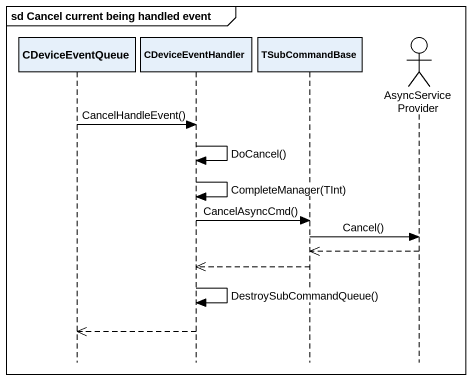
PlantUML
@startuml
mainframe sd Cancel current being handled event
hide footbox
participant CDeviceEventQueue
participant CDeviceEventHandler
participant TSubCommandBase
actor AsyncServiceProvider

CDeviceEventQueue -> CDeviceEventHandler : CancelHandleEvent()
CDeviceEventHandler -> CDeviceEventHandler : DoCancel()
CDeviceEventHandler -> CDeviceEventHandler : CompleteManager(TInt)
CDeviceEventHandler -> TSubCommandBase : CancelAsyncCmd()
TSubCommandBase -> AsyncServiceProvider : Cancel()
AsyncServiceProvider -->> TSubCommandBase
TSubCommandBase -->> CDeviceEventHandler
CDeviceEventHandler -> CDeviceEventHandler : DestroySubCommandQueue()
CDeviceEventHandler -->> CDeviceEventQueue
@enduml
